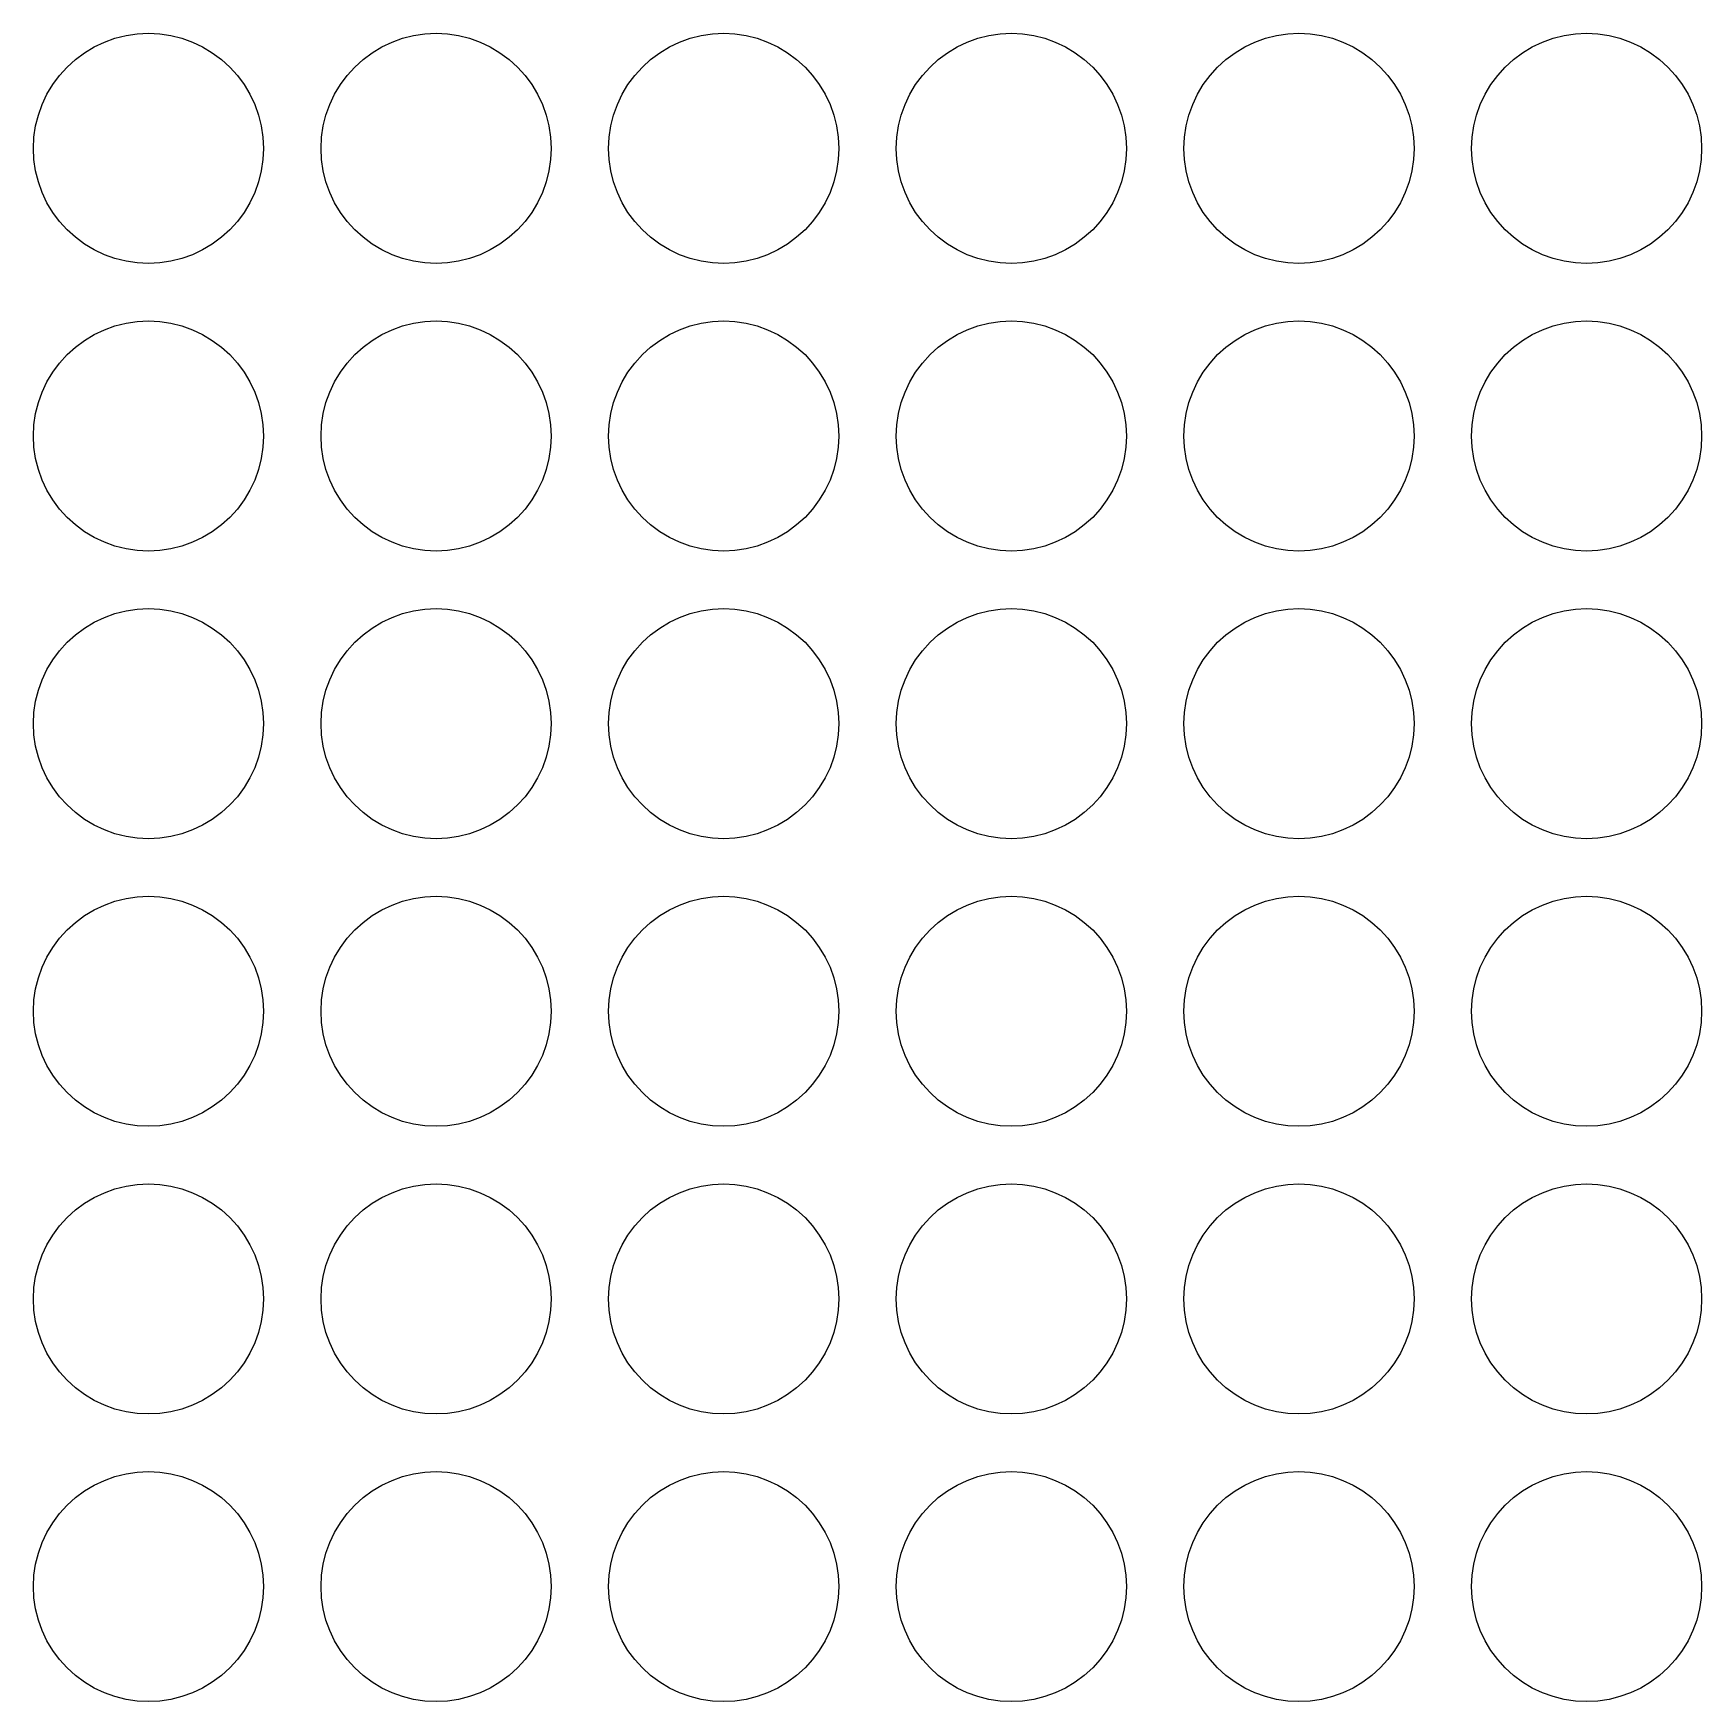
# Model space of a CAD drawing. Header units: millimetres. Extents: x -41 to 93, y -13 to 82.
# Drawn here: x 40.82 to 55.32, y 33.7 to 48.2 of the extents above; entities that cross this region are included whole.
import ezdxf

# ---------------------------------------------------------------- set-up
doc = ezdxf.new("R2010")
doc.units = ezdxf.units.MM
doc.layers.add('background', color=7, linetype='Continuous')

msp = doc.modelspace()

# ---------------------------------------------------------------- linework, layer by layer
at = {"layer": 'background'}
for points in [[(42.819, 47.198), (42.814, 47.1), (42.8, 47.003), (42.776, 46.907), (42.743, 46.815), (42.701, 46.726), (42.65, 46.642), (42.592, 46.563), (42.526, 46.491), (42.453, 46.425), (42.374, 46.366), (42.29, 46.316), (42.201, 46.274), (42.109, 46.241), (42.014, 46.217), (41.917, 46.202), (41.819, 46.198), (41.721, 46.202), (41.624, 46.217), (41.528, 46.241), (41.436, 46.274), (41.347, 46.316), (41.263, 46.366), (41.184, 46.425), (41.112, 46.491), (41.046, 46.563), (40.987, 46.642), (40.937, 46.726), (40.895, 46.815), (40.862, 46.907), (40.838, 47.003), (40.824, 47.1), (40.819, 47.198), (40.824, 47.296), (40.838, 47.393), (40.862, 47.488), (40.895, 47.58), (40.937, 47.669), (40.987, 47.753), (41.046, 47.832), (41.112, 47.905), (41.184, 47.971), (41.263, 48.029), (41.347, 48.08), (41.436, 48.121), (41.528, 48.155), (41.624, 48.178), (41.721, 48.193), (41.819, 48.198), (41.917, 48.193), (42.014, 48.178), (42.109, 48.155), (42.201, 48.121), (42.29, 48.08), (42.374, 48.029), (42.453, 47.971), (42.526, 47.905), (42.592, 47.832), (42.65, 47.753), (42.701, 47.669), (42.743, 47.58), (42.776, 47.488), (42.8, 47.393), (42.814, 47.296)], [(45.319, 47.198), (45.314, 47.1), (45.3, 47.003), (45.276, 46.907), (45.243, 46.815), (45.201, 46.726), (45.15, 46.642), (45.092, 46.563), (45.026, 46.491), (44.953, 46.425), (44.874, 46.366), (44.79, 46.316), (44.701, 46.274), (44.609, 46.241), (44.514, 46.217), (44.417, 46.202), (44.319, 46.198), (44.221, 46.202), (44.124, 46.217), (44.028, 46.241), (43.936, 46.274), (43.847, 46.316), (43.763, 46.366), (43.684, 46.425), (43.612, 46.491), (43.546, 46.563), (43.487, 46.642), (43.437, 46.726), (43.395, 46.815), (43.362, 46.907), (43.338, 47.003), (43.324, 47.1), (43.319, 47.198), (43.324, 47.296), (43.338, 47.393), (43.362, 47.488), (43.395, 47.58), (43.437, 47.669), (43.487, 47.753), (43.546, 47.832), (43.612, 47.905), (43.684, 47.971), (43.763, 48.029), (43.847, 48.08), (43.936, 48.121), (44.028, 48.155), (44.124, 48.178), (44.221, 48.193), (44.319, 48.198), (44.417, 48.193), (44.514, 48.178), (44.609, 48.155), (44.701, 48.121), (44.79, 48.08), (44.874, 48.029), (44.953, 47.971), (45.026, 47.905), (45.092, 47.832), (45.15, 47.753), (45.201, 47.669), (45.243, 47.58), (45.276, 47.488), (45.3, 47.393), (45.314, 47.296)], [(47.819, 47.198), (47.814, 47.1), (47.8, 47.003), (47.776, 46.907), (47.743, 46.815), (47.701, 46.726), (47.65, 46.642), (47.592, 46.563), (47.526, 46.491), (47.453, 46.425), (47.374, 46.366), (47.29, 46.316), (47.201, 46.274), (47.109, 46.241), (47.014, 46.217), (46.917, 46.202), (46.819, 46.198), (46.721, 46.202), (46.624, 46.217), (46.528, 46.241), (46.436, 46.274), (46.347, 46.316), (46.263, 46.366), (46.184, 46.425), (46.112, 46.491), (46.046, 46.563), (45.987, 46.642), (45.937, 46.726), (45.895, 46.815), (45.862, 46.907), (45.838, 47.003), (45.824, 47.1), (45.819, 47.198), (45.824, 47.296), (45.838, 47.393), (45.862, 47.488), (45.895, 47.58), (45.937, 47.669), (45.987, 47.753), (46.046, 47.832), (46.112, 47.905), (46.184, 47.971), (46.263, 48.029), (46.347, 48.08), (46.436, 48.121), (46.528, 48.155), (46.624, 48.178), (46.721, 48.193), (46.819, 48.198), (46.917, 48.193), (47.014, 48.178), (47.109, 48.155), (47.201, 48.121), (47.29, 48.08), (47.374, 48.029), (47.453, 47.971), (47.526, 47.905), (47.592, 47.832), (47.65, 47.753), (47.701, 47.669), (47.743, 47.58), (47.776, 47.488), (47.8, 47.393), (47.814, 47.296)], [(50.319, 47.198), (50.314, 47.1), (50.3, 47.003), (50.276, 46.907), (50.243, 46.815), (50.201, 46.726), (50.15, 46.642), (50.092, 46.563), (50.026, 46.491), (49.953, 46.425), (49.874, 46.366), (49.79, 46.316), (49.701, 46.274), (49.609, 46.241), (49.514, 46.217), (49.417, 46.202), (49.319, 46.198), (49.221, 46.202), (49.124, 46.217), (49.028, 46.241), (48.936, 46.274), (48.847, 46.316), (48.763, 46.366), (48.684, 46.425), (48.612, 46.491), (48.546, 46.563), (48.487, 46.642), (48.437, 46.726), (48.395, 46.815), (48.362, 46.907), (48.338, 47.003), (48.324, 47.1), (48.319, 47.198), (48.324, 47.296), (48.338, 47.393), (48.362, 47.488), (48.395, 47.58), (48.437, 47.669), (48.487, 47.753), (48.546, 47.832), (48.612, 47.905), (48.684, 47.971), (48.763, 48.029), (48.847, 48.08), (48.936, 48.121), (49.028, 48.155), (49.124, 48.178), (49.221, 48.193), (49.319, 48.198), (49.417, 48.193), (49.514, 48.178), (49.609, 48.155), (49.701, 48.121), (49.79, 48.08), (49.874, 48.029), (49.953, 47.971), (50.026, 47.905), (50.092, 47.832), (50.15, 47.753), (50.201, 47.669), (50.243, 47.58), (50.276, 47.488), (50.3, 47.393), (50.314, 47.296)], [(52.819, 47.198), (52.814, 47.1), (52.8, 47.003), (52.776, 46.907), (52.743, 46.815), (52.701, 46.726), (52.65, 46.642), (52.592, 46.563), (52.526, 46.491), (52.453, 46.425), (52.374, 46.366), (52.29, 46.316), (52.201, 46.274), (52.109, 46.241), (52.014, 46.217), (51.917, 46.202), (51.819, 46.198), (51.721, 46.202), (51.624, 46.217), (51.528, 46.241), (51.436, 46.274), (51.347, 46.316), (51.263, 46.366), (51.184, 46.425), (51.112, 46.491), (51.046, 46.563), (50.987, 46.642), (50.937, 46.726), (50.895, 46.815), (50.862, 46.907), (50.838, 47.003), (50.824, 47.1), (50.819, 47.198), (50.824, 47.296), (50.838, 47.393), (50.862, 47.488), (50.895, 47.58), (50.937, 47.669), (50.987, 47.753), (51.046, 47.832), (51.112, 47.905), (51.184, 47.971), (51.263, 48.029), (51.347, 48.08), (51.436, 48.121), (51.528, 48.155), (51.624, 48.178), (51.721, 48.193), (51.819, 48.198), (51.917, 48.193), (52.014, 48.178), (52.109, 48.155), (52.201, 48.121), (52.29, 48.08), (52.374, 48.029), (52.453, 47.971), (52.526, 47.905), (52.592, 47.832), (52.65, 47.753), (52.701, 47.669), (52.743, 47.58), (52.776, 47.488), (52.8, 47.393), (52.814, 47.296)], [(55.319, 47.198), (55.314, 47.1), (55.3, 47.003), (55.276, 46.907), (55.243, 46.815), (55.201, 46.726), (55.15, 46.642), (55.092, 46.563), (55.026, 46.491), (54.953, 46.425), (54.874, 46.366), (54.79, 46.316), (54.701, 46.274), (54.609, 46.241), (54.514, 46.217), (54.417, 46.202), (54.319, 46.198), (54.221, 46.202), (54.124, 46.217), (54.028, 46.241), (53.936, 46.274), (53.847, 46.316), (53.763, 46.366), (53.684, 46.425), (53.612, 46.491), (53.546, 46.563), (53.487, 46.642), (53.437, 46.726), (53.395, 46.815), (53.362, 46.907), (53.338, 47.003), (53.324, 47.1), (53.319, 47.198), (53.324, 47.296), (53.338, 47.393), (53.362, 47.488), (53.395, 47.58), (53.437, 47.669), (53.487, 47.753), (53.546, 47.832), (53.612, 47.905), (53.684, 47.971), (53.763, 48.029), (53.847, 48.08), (53.936, 48.121), (54.028, 48.155), (54.124, 48.178), (54.221, 48.193), (54.319, 48.198), (54.417, 48.193), (54.514, 48.178), (54.609, 48.155), (54.701, 48.121), (54.79, 48.08), (54.874, 48.029), (54.953, 47.971), (55.026, 47.905), (55.092, 47.832), (55.15, 47.753), (55.201, 47.669), (55.243, 47.58), (55.276, 47.488), (55.3, 47.393), (55.314, 47.296)], [(42.819, 44.698), (42.814, 44.6), (42.8, 44.503), (42.776, 44.407), (42.743, 44.315), (42.701, 44.226), (42.65, 44.142), (42.592, 44.063), (42.526, 43.991), (42.453, 43.925), (42.374, 43.866), (42.29, 43.816), (42.201, 43.774), (42.109, 43.741), (42.014, 43.717), (41.917, 43.702), (41.819, 43.698), (41.721, 43.702), (41.624, 43.717), (41.528, 43.741), (41.436, 43.774), (41.347, 43.816), (41.263, 43.866), (41.184, 43.925), (41.112, 43.991), (41.046, 44.063), (40.987, 44.142), (40.937, 44.226), (40.895, 44.315), (40.862, 44.407), (40.838, 44.503), (40.824, 44.6), (40.819, 44.698), (40.824, 44.796), (40.838, 44.893), (40.862, 44.988), (40.895, 45.08), (40.937, 45.169), (40.987, 45.253), (41.046, 45.332), (41.112, 45.405), (41.184, 45.471), (41.263, 45.529), (41.347, 45.58), (41.436, 45.621), (41.528, 45.655), (41.624, 45.678), (41.721, 45.693), (41.819, 45.698), (41.917, 45.693), (42.014, 45.678), (42.109, 45.655), (42.201, 45.621), (42.29, 45.58), (42.374, 45.529), (42.453, 45.471), (42.526, 45.405), (42.592, 45.332), (42.65, 45.253), (42.701, 45.169), (42.743, 45.08), (42.776, 44.988), (42.8, 44.893), (42.814, 44.796)], [(45.319, 44.698), (45.314, 44.6), (45.3, 44.503), (45.276, 44.407), (45.243, 44.315), (45.201, 44.226), (45.15, 44.142), (45.092, 44.063), (45.026, 43.991), (44.953, 43.925), (44.874, 43.866), (44.79, 43.816), (44.701, 43.774), (44.609, 43.741), (44.514, 43.717), (44.417, 43.702), (44.319, 43.698), (44.221, 43.702), (44.124, 43.717), (44.028, 43.741), (43.936, 43.774), (43.847, 43.816), (43.763, 43.866), (43.684, 43.925), (43.612, 43.991), (43.546, 44.063), (43.487, 44.142), (43.437, 44.226), (43.395, 44.315), (43.362, 44.407), (43.338, 44.503), (43.324, 44.6), (43.319, 44.698), (43.324, 44.796), (43.338, 44.893), (43.362, 44.988), (43.395, 45.08), (43.437, 45.169), (43.487, 45.253), (43.546, 45.332), (43.612, 45.405), (43.684, 45.471), (43.763, 45.529), (43.847, 45.58), (43.936, 45.621), (44.028, 45.655), (44.124, 45.678), (44.221, 45.693), (44.319, 45.698), (44.417, 45.693), (44.514, 45.678), (44.609, 45.655), (44.701, 45.621), (44.79, 45.58), (44.874, 45.529), (44.953, 45.471), (45.026, 45.405), (45.092, 45.332), (45.15, 45.253), (45.201, 45.169), (45.243, 45.08), (45.276, 44.988), (45.3, 44.893), (45.314, 44.796)], [(47.819, 44.698), (47.814, 44.6), (47.8, 44.503), (47.776, 44.407), (47.743, 44.315), (47.701, 44.226), (47.65, 44.142), (47.592, 44.063), (47.526, 43.991), (47.453, 43.925), (47.374, 43.866), (47.29, 43.816), (47.201, 43.774), (47.109, 43.741), (47.014, 43.717), (46.917, 43.702), (46.819, 43.698), (46.721, 43.702), (46.624, 43.717), (46.528, 43.741), (46.436, 43.774), (46.347, 43.816), (46.263, 43.866), (46.184, 43.925), (46.112, 43.991), (46.046, 44.063), (45.987, 44.142), (45.937, 44.226), (45.895, 44.315), (45.862, 44.407), (45.838, 44.503), (45.824, 44.6), (45.819, 44.698), (45.824, 44.796), (45.838, 44.893), (45.862, 44.988), (45.895, 45.08), (45.937, 45.169), (45.987, 45.253), (46.046, 45.332), (46.112, 45.405), (46.184, 45.471), (46.263, 45.529), (46.347, 45.58), (46.436, 45.621), (46.528, 45.655), (46.624, 45.678), (46.721, 45.693), (46.819, 45.698), (46.917, 45.693), (47.014, 45.678), (47.109, 45.655), (47.201, 45.621), (47.29, 45.58), (47.374, 45.529), (47.453, 45.471), (47.526, 45.405), (47.592, 45.332), (47.65, 45.253), (47.701, 45.169), (47.743, 45.08), (47.776, 44.988), (47.8, 44.893), (47.814, 44.796)], [(50.319, 44.698), (50.314, 44.6), (50.3, 44.503), (50.276, 44.407), (50.243, 44.315), (50.201, 44.226), (50.15, 44.142), (50.092, 44.063), (50.026, 43.991), (49.953, 43.925), (49.874, 43.866), (49.79, 43.816), (49.701, 43.774), (49.609, 43.741), (49.514, 43.717), (49.417, 43.702), (49.319, 43.698), (49.221, 43.702), (49.124, 43.717), (49.028, 43.741), (48.936, 43.774), (48.847, 43.816), (48.763, 43.866), (48.684, 43.925), (48.612, 43.991), (48.546, 44.063), (48.487, 44.142), (48.437, 44.226), (48.395, 44.315), (48.362, 44.407), (48.338, 44.503), (48.324, 44.6), (48.319, 44.698), (48.324, 44.796), (48.338, 44.893), (48.362, 44.988), (48.395, 45.08), (48.437, 45.169), (48.487, 45.253), (48.546, 45.332), (48.612, 45.405), (48.684, 45.471), (48.763, 45.529), (48.847, 45.58), (48.936, 45.621), (49.028, 45.655), (49.124, 45.678), (49.221, 45.693), (49.319, 45.698), (49.417, 45.693), (49.514, 45.678), (49.609, 45.655), (49.701, 45.621), (49.79, 45.58), (49.874, 45.529), (49.953, 45.471), (50.026, 45.405), (50.092, 45.332), (50.15, 45.253), (50.201, 45.169), (50.243, 45.08), (50.276, 44.988), (50.3, 44.893), (50.314, 44.796)], [(52.819, 44.698), (52.814, 44.6), (52.8, 44.503), (52.776, 44.407), (52.743, 44.315), (52.701, 44.226), (52.65, 44.142), (52.592, 44.063), (52.526, 43.991), (52.453, 43.925), (52.374, 43.866), (52.29, 43.816), (52.201, 43.774), (52.109, 43.741), (52.014, 43.717), (51.917, 43.702), (51.819, 43.698), (51.721, 43.702), (51.624, 43.717), (51.528, 43.741), (51.436, 43.774), (51.347, 43.816), (51.263, 43.866), (51.184, 43.925), (51.112, 43.991), (51.046, 44.063), (50.987, 44.142), (50.937, 44.226), (50.895, 44.315), (50.862, 44.407), (50.838, 44.503), (50.824, 44.6), (50.819, 44.698), (50.824, 44.796), (50.838, 44.893), (50.862, 44.988), (50.895, 45.08), (50.937, 45.169), (50.987, 45.253), (51.046, 45.332), (51.112, 45.405), (51.184, 45.471), (51.263, 45.529), (51.347, 45.58), (51.436, 45.621), (51.528, 45.655), (51.624, 45.678), (51.721, 45.693), (51.819, 45.698), (51.917, 45.693), (52.014, 45.678), (52.109, 45.655), (52.201, 45.621), (52.29, 45.58), (52.374, 45.529), (52.453, 45.471), (52.526, 45.405), (52.592, 45.332), (52.65, 45.253), (52.701, 45.169), (52.743, 45.08), (52.776, 44.988), (52.8, 44.893), (52.814, 44.796)], [(55.319, 44.698), (55.314, 44.6), (55.3, 44.503), (55.276, 44.407), (55.243, 44.315), (55.201, 44.226), (55.15, 44.142), (55.092, 44.063), (55.026, 43.991), (54.953, 43.925), (54.874, 43.866), (54.79, 43.816), (54.701, 43.774), (54.609, 43.741), (54.514, 43.717), (54.417, 43.702), (54.319, 43.698), (54.221, 43.702), (54.124, 43.717), (54.028, 43.741), (53.936, 43.774), (53.847, 43.816), (53.763, 43.866), (53.684, 43.925), (53.612, 43.991), (53.546, 44.063), (53.487, 44.142), (53.437, 44.226), (53.395, 44.315), (53.362, 44.407), (53.338, 44.503), (53.324, 44.6), (53.319, 44.698), (53.324, 44.796), (53.338, 44.893), (53.362, 44.988), (53.395, 45.08), (53.437, 45.169), (53.487, 45.253), (53.546, 45.332), (53.612, 45.405), (53.684, 45.471), (53.763, 45.529), (53.847, 45.58), (53.936, 45.621), (54.028, 45.655), (54.124, 45.678), (54.221, 45.693), (54.319, 45.698), (54.417, 45.693), (54.514, 45.678), (54.609, 45.655), (54.701, 45.621), (54.79, 45.58), (54.874, 45.529), (54.953, 45.471), (55.026, 45.405), (55.092, 45.332), (55.15, 45.253), (55.201, 45.169), (55.243, 45.08), (55.276, 44.988), (55.3, 44.893), (55.314, 44.796)], [(42.819, 42.198), (42.814, 42.1), (42.8, 42.003), (42.776, 41.907), (42.743, 41.815), (42.701, 41.726), (42.65, 41.642), (42.592, 41.563), (42.526, 41.491), (42.453, 41.425), (42.374, 41.366), (42.29, 41.316), (42.201, 41.274), (42.109, 41.241), (42.014, 41.217), (41.917, 41.202), (41.819, 41.198), (41.721, 41.202), (41.624, 41.217), (41.528, 41.241), (41.436, 41.274), (41.347, 41.316), (41.263, 41.366), (41.184, 41.425), (41.112, 41.491), (41.046, 41.563), (40.987, 41.642), (40.937, 41.726), (40.895, 41.815), (40.862, 41.907), (40.838, 42.003), (40.824, 42.1), (40.819, 42.198), (40.824, 42.296), (40.838, 42.393), (40.862, 42.488), (40.895, 42.58), (40.937, 42.669), (40.987, 42.753), (41.046, 42.832), (41.112, 42.905), (41.184, 42.971), (41.263, 43.029), (41.347, 43.08), (41.436, 43.121), (41.528, 43.155), (41.624, 43.178), (41.721, 43.193), (41.819, 43.198), (41.917, 43.193), (42.014, 43.178), (42.109, 43.155), (42.201, 43.121), (42.29, 43.08), (42.374, 43.029), (42.453, 42.971), (42.526, 42.905), (42.592, 42.832), (42.65, 42.753), (42.701, 42.669), (42.743, 42.58), (42.776, 42.488), (42.8, 42.393), (42.814, 42.296)], [(45.319, 42.198), (45.314, 42.1), (45.3, 42.003), (45.276, 41.907), (45.243, 41.815), (45.201, 41.726), (45.15, 41.642), (45.092, 41.563), (45.026, 41.491), (44.953, 41.425), (44.874, 41.366), (44.79, 41.316), (44.701, 41.274), (44.609, 41.241), (44.514, 41.217), (44.417, 41.202), (44.319, 41.198), (44.221, 41.202), (44.124, 41.217), (44.028, 41.241), (43.936, 41.274), (43.847, 41.316), (43.763, 41.366), (43.684, 41.425), (43.612, 41.491), (43.546, 41.563), (43.487, 41.642), (43.437, 41.726), (43.395, 41.815), (43.362, 41.907), (43.338, 42.003), (43.324, 42.1), (43.319, 42.198), (43.324, 42.296), (43.338, 42.393), (43.362, 42.488), (43.395, 42.58), (43.437, 42.669), (43.487, 42.753), (43.546, 42.832), (43.612, 42.905), (43.684, 42.971), (43.763, 43.029), (43.847, 43.08), (43.936, 43.121), (44.028, 43.155), (44.124, 43.178), (44.221, 43.193), (44.319, 43.198), (44.417, 43.193), (44.514, 43.178), (44.609, 43.155), (44.701, 43.121), (44.79, 43.08), (44.874, 43.029), (44.953, 42.971), (45.026, 42.905), (45.092, 42.832), (45.15, 42.753), (45.201, 42.669), (45.243, 42.58), (45.276, 42.488), (45.3, 42.393), (45.314, 42.296)], [(47.819, 42.198), (47.814, 42.1), (47.8, 42.003), (47.776, 41.907), (47.743, 41.815), (47.701, 41.726), (47.65, 41.642), (47.592, 41.563), (47.526, 41.491), (47.453, 41.425), (47.374, 41.366), (47.29, 41.316), (47.201, 41.274), (47.109, 41.241), (47.014, 41.217), (46.917, 41.202), (46.819, 41.198), (46.721, 41.202), (46.624, 41.217), (46.528, 41.241), (46.436, 41.274), (46.347, 41.316), (46.263, 41.366), (46.184, 41.425), (46.112, 41.491), (46.046, 41.563), (45.987, 41.642), (45.937, 41.726), (45.895, 41.815), (45.862, 41.907), (45.838, 42.003), (45.824, 42.1), (45.819, 42.198), (45.824, 42.296), (45.838, 42.393), (45.862, 42.488), (45.895, 42.58), (45.937, 42.669), (45.987, 42.753), (46.046, 42.832), (46.112, 42.905), (46.184, 42.971), (46.263, 43.029), (46.347, 43.08), (46.436, 43.121), (46.528, 43.155), (46.624, 43.178), (46.721, 43.193), (46.819, 43.198), (46.917, 43.193), (47.014, 43.178), (47.109, 43.155), (47.201, 43.121), (47.29, 43.08), (47.374, 43.029), (47.453, 42.971), (47.526, 42.905), (47.592, 42.832), (47.65, 42.753), (47.701, 42.669), (47.743, 42.58), (47.776, 42.488), (47.8, 42.393), (47.814, 42.296)], [(50.319, 42.198), (50.314, 42.1), (50.3, 42.003), (50.276, 41.907), (50.243, 41.815), (50.201, 41.726), (50.15, 41.642), (50.092, 41.563), (50.026, 41.491), (49.953, 41.425), (49.874, 41.366), (49.79, 41.316), (49.701, 41.274), (49.609, 41.241), (49.514, 41.217), (49.417, 41.202), (49.319, 41.198), (49.221, 41.202), (49.124, 41.217), (49.028, 41.241), (48.936, 41.274), (48.847, 41.316), (48.763, 41.366), (48.684, 41.425), (48.612, 41.491), (48.546, 41.563), (48.487, 41.642), (48.437, 41.726), (48.395, 41.815), (48.362, 41.907), (48.338, 42.003), (48.324, 42.1), (48.319, 42.198), (48.324, 42.296), (48.338, 42.393), (48.362, 42.488), (48.395, 42.58), (48.437, 42.669), (48.487, 42.753), (48.546, 42.832), (48.612, 42.905), (48.684, 42.971), (48.763, 43.029), (48.847, 43.08), (48.936, 43.121), (49.028, 43.155), (49.124, 43.178), (49.221, 43.193), (49.319, 43.198), (49.417, 43.193), (49.514, 43.178), (49.609, 43.155), (49.701, 43.121), (49.79, 43.08), (49.874, 43.029), (49.953, 42.971), (50.026, 42.905), (50.092, 42.832), (50.15, 42.753), (50.201, 42.669), (50.243, 42.58), (50.276, 42.488), (50.3, 42.393), (50.314, 42.296)], [(52.819, 42.198), (52.814, 42.1), (52.8, 42.003), (52.776, 41.907), (52.743, 41.815), (52.701, 41.726), (52.65, 41.642), (52.592, 41.563), (52.526, 41.491), (52.453, 41.425), (52.374, 41.366), (52.29, 41.316), (52.201, 41.274), (52.109, 41.241), (52.014, 41.217), (51.917, 41.202), (51.819, 41.198), (51.721, 41.202), (51.624, 41.217), (51.528, 41.241), (51.436, 41.274), (51.347, 41.316), (51.263, 41.366), (51.184, 41.425), (51.112, 41.491), (51.046, 41.563), (50.987, 41.642), (50.937, 41.726), (50.895, 41.815), (50.862, 41.907), (50.838, 42.003), (50.824, 42.1), (50.819, 42.198), (50.824, 42.296), (50.838, 42.393), (50.862, 42.488), (50.895, 42.58), (50.937, 42.669), (50.987, 42.753), (51.046, 42.832), (51.112, 42.905), (51.184, 42.971), (51.263, 43.029), (51.347, 43.08), (51.436, 43.121), (51.528, 43.155), (51.624, 43.178), (51.721, 43.193), (51.819, 43.198), (51.917, 43.193), (52.014, 43.178), (52.109, 43.155), (52.201, 43.121), (52.29, 43.08), (52.374, 43.029), (52.453, 42.971), (52.526, 42.905), (52.592, 42.832), (52.65, 42.753), (52.701, 42.669), (52.743, 42.58), (52.776, 42.488), (52.8, 42.393), (52.814, 42.296)], [(55.319, 42.198), (55.314, 42.1), (55.3, 42.003), (55.276, 41.907), (55.243, 41.815), (55.201, 41.726), (55.15, 41.642), (55.092, 41.563), (55.026, 41.491), (54.953, 41.425), (54.874, 41.366), (54.79, 41.316), (54.701, 41.274), (54.609, 41.241), (54.514, 41.217), (54.417, 41.202), (54.319, 41.198), (54.221, 41.202), (54.124, 41.217), (54.028, 41.241), (53.936, 41.274), (53.847, 41.316), (53.763, 41.366), (53.684, 41.425), (53.612, 41.491), (53.546, 41.563), (53.487, 41.642), (53.437, 41.726), (53.395, 41.815), (53.362, 41.907), (53.338, 42.003), (53.324, 42.1), (53.319, 42.198), (53.324, 42.296), (53.338, 42.393), (53.362, 42.488), (53.395, 42.58), (53.437, 42.669), (53.487, 42.753), (53.546, 42.832), (53.612, 42.905), (53.684, 42.971), (53.763, 43.029), (53.847, 43.08), (53.936, 43.121), (54.028, 43.155), (54.124, 43.178), (54.221, 43.193), (54.319, 43.198), (54.417, 43.193), (54.514, 43.178), (54.609, 43.155), (54.701, 43.121), (54.79, 43.08), (54.874, 43.029), (54.953, 42.971), (55.026, 42.905), (55.092, 42.832), (55.15, 42.753), (55.201, 42.669), (55.243, 42.58), (55.276, 42.488), (55.3, 42.393), (55.314, 42.296)], [(42.819, 39.698), (42.814, 39.6), (42.8, 39.503), (42.776, 39.407), (42.743, 39.315), (42.701, 39.226), (42.65, 39.142), (42.592, 39.063), (42.526, 38.991), (42.453, 38.925), (42.374, 38.866), (42.29, 38.816), (42.201, 38.774), (42.109, 38.741), (42.014, 38.717), (41.917, 38.702), (41.819, 38.698), (41.721, 38.702), (41.624, 38.717), (41.528, 38.741), (41.436, 38.774), (41.347, 38.816), (41.263, 38.866), (41.184, 38.925), (41.112, 38.991), (41.046, 39.063), (40.987, 39.142), (40.937, 39.226), (40.895, 39.315), (40.862, 39.407), (40.838, 39.503), (40.824, 39.6), (40.819, 39.698), (40.824, 39.796), (40.838, 39.893), (40.862, 39.988), (40.895, 40.08), (40.937, 40.169), (40.987, 40.253), (41.046, 40.332), (41.112, 40.405), (41.184, 40.471), (41.263, 40.529), (41.347, 40.58), (41.436, 40.621), (41.528, 40.655), (41.624, 40.678), (41.721, 40.693), (41.819, 40.698), (41.917, 40.693), (42.014, 40.678), (42.109, 40.655), (42.201, 40.621), (42.29, 40.58), (42.374, 40.529), (42.453, 40.471), (42.526, 40.405), (42.592, 40.332), (42.65, 40.253), (42.701, 40.169), (42.743, 40.08), (42.776, 39.988), (42.8, 39.893), (42.814, 39.796)], [(45.319, 39.698), (45.314, 39.6), (45.3, 39.503), (45.276, 39.407), (45.243, 39.315), (45.201, 39.226), (45.15, 39.142), (45.092, 39.063), (45.026, 38.991), (44.953, 38.925), (44.874, 38.866), (44.79, 38.816), (44.701, 38.774), (44.609, 38.741), (44.514, 38.717), (44.417, 38.702), (44.319, 38.698), (44.221, 38.702), (44.124, 38.717), (44.028, 38.741), (43.936, 38.774), (43.847, 38.816), (43.763, 38.866), (43.684, 38.925), (43.612, 38.991), (43.546, 39.063), (43.487, 39.142), (43.437, 39.226), (43.395, 39.315), (43.362, 39.407), (43.338, 39.503), (43.324, 39.6), (43.319, 39.698), (43.324, 39.796), (43.338, 39.893), (43.362, 39.988), (43.395, 40.08), (43.437, 40.169), (43.487, 40.253), (43.546, 40.332), (43.612, 40.405), (43.684, 40.471), (43.763, 40.529), (43.847, 40.58), (43.936, 40.621), (44.028, 40.655), (44.124, 40.678), (44.221, 40.693), (44.319, 40.698), (44.417, 40.693), (44.514, 40.678), (44.609, 40.655), (44.701, 40.621), (44.79, 40.58), (44.874, 40.529), (44.953, 40.471), (45.026, 40.405), (45.092, 40.332), (45.15, 40.253), (45.201, 40.169), (45.243, 40.08), (45.276, 39.988), (45.3, 39.893), (45.314, 39.796)], [(47.819, 39.698), (47.814, 39.6), (47.8, 39.503), (47.776, 39.407), (47.743, 39.315), (47.701, 39.226), (47.65, 39.142), (47.592, 39.063), (47.526, 38.991), (47.453, 38.925), (47.374, 38.866), (47.29, 38.816), (47.201, 38.774), (47.109, 38.741), (47.014, 38.717), (46.917, 38.702), (46.819, 38.698), (46.721, 38.702), (46.624, 38.717), (46.528, 38.741), (46.436, 38.774), (46.347, 38.816), (46.263, 38.866), (46.184, 38.925), (46.112, 38.991), (46.046, 39.063), (45.987, 39.142), (45.937, 39.226), (45.895, 39.315), (45.862, 39.407), (45.838, 39.503), (45.824, 39.6), (45.819, 39.698), (45.824, 39.796), (45.838, 39.893), (45.862, 39.988), (45.895, 40.08), (45.937, 40.169), (45.987, 40.253), (46.046, 40.332), (46.112, 40.405), (46.184, 40.471), (46.263, 40.529), (46.347, 40.58), (46.436, 40.621), (46.528, 40.655), (46.624, 40.678), (46.721, 40.693), (46.819, 40.698), (46.917, 40.693), (47.014, 40.678), (47.109, 40.655), (47.201, 40.621), (47.29, 40.58), (47.374, 40.529), (47.453, 40.471), (47.526, 40.405), (47.592, 40.332), (47.65, 40.253), (47.701, 40.169), (47.743, 40.08), (47.776, 39.988), (47.8, 39.893), (47.814, 39.796)], [(50.319, 39.698), (50.314, 39.6), (50.3, 39.503), (50.276, 39.407), (50.243, 39.315), (50.201, 39.226), (50.15, 39.142), (50.092, 39.063), (50.026, 38.991), (49.953, 38.925), (49.874, 38.866), (49.79, 38.816), (49.701, 38.774), (49.609, 38.741), (49.514, 38.717), (49.417, 38.702), (49.319, 38.698), (49.221, 38.702), (49.124, 38.717), (49.028, 38.741), (48.936, 38.774), (48.847, 38.816), (48.763, 38.866), (48.684, 38.925), (48.612, 38.991), (48.546, 39.063), (48.487, 39.142), (48.437, 39.226), (48.395, 39.315), (48.362, 39.407), (48.338, 39.503), (48.324, 39.6), (48.319, 39.698), (48.324, 39.796), (48.338, 39.893), (48.362, 39.988), (48.395, 40.08), (48.437, 40.169), (48.487, 40.253), (48.546, 40.332), (48.612, 40.405), (48.684, 40.471), (48.763, 40.529), (48.847, 40.58), (48.936, 40.621), (49.028, 40.655), (49.124, 40.678), (49.221, 40.693), (49.319, 40.698), (49.417, 40.693), (49.514, 40.678), (49.609, 40.655), (49.701, 40.621), (49.79, 40.58), (49.874, 40.529), (49.953, 40.471), (50.026, 40.405), (50.092, 40.332), (50.15, 40.253), (50.201, 40.169), (50.243, 40.08), (50.276, 39.988), (50.3, 39.893), (50.314, 39.796)], [(52.819, 39.698), (52.814, 39.6), (52.8, 39.503), (52.776, 39.407), (52.743, 39.315), (52.701, 39.226), (52.65, 39.142), (52.592, 39.063), (52.526, 38.991), (52.453, 38.925), (52.374, 38.866), (52.29, 38.816), (52.201, 38.774), (52.109, 38.741), (52.014, 38.717), (51.917, 38.702), (51.819, 38.698), (51.721, 38.702), (51.624, 38.717), (51.528, 38.741), (51.436, 38.774), (51.347, 38.816), (51.263, 38.866), (51.184, 38.925), (51.112, 38.991), (51.046, 39.063), (50.987, 39.142), (50.937, 39.226), (50.895, 39.315), (50.862, 39.407), (50.838, 39.503), (50.824, 39.6), (50.819, 39.698), (50.824, 39.796), (50.838, 39.893), (50.862, 39.988), (50.895, 40.08), (50.937, 40.169), (50.987, 40.253), (51.046, 40.332), (51.112, 40.405), (51.184, 40.471), (51.263, 40.529), (51.347, 40.58), (51.436, 40.621), (51.528, 40.655), (51.624, 40.678), (51.721, 40.693), (51.819, 40.698), (51.917, 40.693), (52.014, 40.678), (52.109, 40.655), (52.201, 40.621), (52.29, 40.58), (52.374, 40.529), (52.453, 40.471), (52.526, 40.405), (52.592, 40.332), (52.65, 40.253), (52.701, 40.169), (52.743, 40.08), (52.776, 39.988), (52.8, 39.893), (52.814, 39.796)], [(55.319, 39.698), (55.314, 39.6), (55.3, 39.503), (55.276, 39.407), (55.243, 39.315), (55.201, 39.226), (55.15, 39.142), (55.092, 39.063), (55.026, 38.991), (54.953, 38.925), (54.874, 38.866), (54.79, 38.816), (54.701, 38.774), (54.609, 38.741), (54.514, 38.717), (54.417, 38.702), (54.319, 38.698), (54.221, 38.702), (54.124, 38.717), (54.028, 38.741), (53.936, 38.774), (53.847, 38.816), (53.763, 38.866), (53.684, 38.925), (53.612, 38.991), (53.546, 39.063), (53.487, 39.142), (53.437, 39.226), (53.395, 39.315), (53.362, 39.407), (53.338, 39.503), (53.324, 39.6), (53.319, 39.698), (53.324, 39.796), (53.338, 39.893), (53.362, 39.988), (53.395, 40.08), (53.437, 40.169), (53.487, 40.253), (53.546, 40.332), (53.612, 40.405), (53.684, 40.471), (53.763, 40.529), (53.847, 40.58), (53.936, 40.621), (54.028, 40.655), (54.124, 40.678), (54.221, 40.693), (54.319, 40.698), (54.417, 40.693), (54.514, 40.678), (54.609, 40.655), (54.701, 40.621), (54.79, 40.58), (54.874, 40.529), (54.953, 40.471), (55.026, 40.405), (55.092, 40.332), (55.15, 40.253), (55.201, 40.169), (55.243, 40.08), (55.276, 39.988), (55.3, 39.893), (55.314, 39.796)], [(42.819, 37.198), (42.814, 37.1), (42.8, 37.003), (42.776, 36.907), (42.743, 36.815), (42.701, 36.726), (42.65, 36.642), (42.592, 36.563), (42.526, 36.491), (42.453, 36.425), (42.374, 36.366), (42.29, 36.316), (42.201, 36.274), (42.109, 36.241), (42.014, 36.217), (41.917, 36.202), (41.819, 36.198), (41.721, 36.202), (41.624, 36.217), (41.528, 36.241), (41.436, 36.274), (41.347, 36.316), (41.263, 36.366), (41.184, 36.425), (41.112, 36.491), (41.046, 36.563), (40.987, 36.642), (40.937, 36.726), (40.895, 36.815), (40.862, 36.907), (40.838, 37.003), (40.824, 37.1), (40.819, 37.198), (40.824, 37.296), (40.838, 37.393), (40.862, 37.488), (40.895, 37.58), (40.937, 37.669), (40.987, 37.753), (41.046, 37.832), (41.112, 37.905), (41.184, 37.971), (41.263, 38.029), (41.347, 38.08), (41.436, 38.121), (41.528, 38.155), (41.624, 38.178), (41.721, 38.193), (41.819, 38.198), (41.917, 38.193), (42.014, 38.178), (42.109, 38.155), (42.201, 38.121), (42.29, 38.08), (42.374, 38.029), (42.453, 37.971), (42.526, 37.905), (42.592, 37.832), (42.65, 37.753), (42.701, 37.669), (42.743, 37.58), (42.776, 37.488), (42.8, 37.393), (42.814, 37.296)], [(45.319, 37.198), (45.314, 37.1), (45.3, 37.003), (45.276, 36.907), (45.243, 36.815), (45.201, 36.726), (45.15, 36.642), (45.092, 36.563), (45.026, 36.491), (44.953, 36.425), (44.874, 36.366), (44.79, 36.316), (44.701, 36.274), (44.609, 36.241), (44.514, 36.217), (44.417, 36.202), (44.319, 36.198), (44.221, 36.202), (44.124, 36.217), (44.028, 36.241), (43.936, 36.274), (43.847, 36.316), (43.763, 36.366), (43.684, 36.425), (43.612, 36.491), (43.546, 36.563), (43.487, 36.642), (43.437, 36.726), (43.395, 36.815), (43.362, 36.907), (43.338, 37.003), (43.324, 37.1), (43.319, 37.198), (43.324, 37.296), (43.338, 37.393), (43.362, 37.488), (43.395, 37.58), (43.437, 37.669), (43.487, 37.753), (43.546, 37.832), (43.612, 37.905), (43.684, 37.971), (43.763, 38.029), (43.847, 38.08), (43.936, 38.121), (44.028, 38.155), (44.124, 38.178), (44.221, 38.193), (44.319, 38.198), (44.417, 38.193), (44.514, 38.178), (44.609, 38.155), (44.701, 38.121), (44.79, 38.08), (44.874, 38.029), (44.953, 37.971), (45.026, 37.905), (45.092, 37.832), (45.15, 37.753), (45.201, 37.669), (45.243, 37.58), (45.276, 37.488), (45.3, 37.393), (45.314, 37.296)], [(47.819, 37.198), (47.814, 37.1), (47.8, 37.003), (47.776, 36.907), (47.743, 36.815), (47.701, 36.726), (47.65, 36.642), (47.592, 36.563), (47.526, 36.491), (47.453, 36.425), (47.374, 36.366), (47.29, 36.316), (47.201, 36.274), (47.109, 36.241), (47.014, 36.217), (46.917, 36.202), (46.819, 36.198), (46.721, 36.202), (46.624, 36.217), (46.528, 36.241), (46.436, 36.274), (46.347, 36.316), (46.263, 36.366), (46.184, 36.425), (46.112, 36.491), (46.046, 36.563), (45.987, 36.642), (45.937, 36.726), (45.895, 36.815), (45.862, 36.907), (45.838, 37.003), (45.824, 37.1), (45.819, 37.198), (45.824, 37.296), (45.838, 37.393), (45.862, 37.488), (45.895, 37.58), (45.937, 37.669), (45.987, 37.753), (46.046, 37.832), (46.112, 37.905), (46.184, 37.971), (46.263, 38.029), (46.347, 38.08), (46.436, 38.121), (46.528, 38.155), (46.624, 38.178), (46.721, 38.193), (46.819, 38.198), (46.917, 38.193), (47.014, 38.178), (47.109, 38.155), (47.201, 38.121), (47.29, 38.08), (47.374, 38.029), (47.453, 37.971), (47.526, 37.905), (47.592, 37.832), (47.65, 37.753), (47.701, 37.669), (47.743, 37.58), (47.776, 37.488), (47.8, 37.393), (47.814, 37.296)], [(50.319, 37.198), (50.314, 37.1), (50.3, 37.003), (50.276, 36.907), (50.243, 36.815), (50.201, 36.726), (50.15, 36.642), (50.092, 36.563), (50.026, 36.491), (49.953, 36.425), (49.874, 36.366), (49.79, 36.316), (49.701, 36.274), (49.609, 36.241), (49.514, 36.217), (49.417, 36.202), (49.319, 36.198), (49.221, 36.202), (49.124, 36.217), (49.028, 36.241), (48.936, 36.274), (48.847, 36.316), (48.763, 36.366), (48.684, 36.425), (48.612, 36.491), (48.546, 36.563), (48.487, 36.642), (48.437, 36.726), (48.395, 36.815), (48.362, 36.907), (48.338, 37.003), (48.324, 37.1), (48.319, 37.198), (48.324, 37.296), (48.338, 37.393), (48.362, 37.488), (48.395, 37.58), (48.437, 37.669), (48.487, 37.753), (48.546, 37.832), (48.612, 37.905), (48.684, 37.971), (48.763, 38.029), (48.847, 38.08), (48.936, 38.121), (49.028, 38.155), (49.124, 38.178), (49.221, 38.193), (49.319, 38.198), (49.417, 38.193), (49.514, 38.178), (49.609, 38.155), (49.701, 38.121), (49.79, 38.08), (49.874, 38.029), (49.953, 37.971), (50.026, 37.905), (50.092, 37.832), (50.15, 37.753), (50.201, 37.669), (50.243, 37.58), (50.276, 37.488), (50.3, 37.393), (50.314, 37.296)], [(52.819, 37.198), (52.814, 37.1), (52.8, 37.003), (52.776, 36.907), (52.743, 36.815), (52.701, 36.726), (52.65, 36.642), (52.592, 36.563), (52.526, 36.491), (52.453, 36.425), (52.374, 36.366), (52.29, 36.316), (52.201, 36.274), (52.109, 36.241), (52.014, 36.217), (51.917, 36.202), (51.819, 36.198), (51.721, 36.202), (51.624, 36.217), (51.528, 36.241), (51.436, 36.274), (51.347, 36.316), (51.263, 36.366), (51.184, 36.425), (51.112, 36.491), (51.046, 36.563), (50.987, 36.642), (50.937, 36.726), (50.895, 36.815), (50.862, 36.907), (50.838, 37.003), (50.824, 37.1), (50.819, 37.198), (50.824, 37.296), (50.838, 37.393), (50.862, 37.488), (50.895, 37.58), (50.937, 37.669), (50.987, 37.753), (51.046, 37.832), (51.112, 37.905), (51.184, 37.971), (51.263, 38.029), (51.347, 38.08), (51.436, 38.121), (51.528, 38.155), (51.624, 38.178), (51.721, 38.193), (51.819, 38.198), (51.917, 38.193), (52.014, 38.178), (52.109, 38.155), (52.201, 38.121), (52.29, 38.08), (52.374, 38.029), (52.453, 37.971), (52.526, 37.905), (52.592, 37.832), (52.65, 37.753), (52.701, 37.669), (52.743, 37.58), (52.776, 37.488), (52.8, 37.393), (52.814, 37.296)], [(55.319, 37.198), (55.314, 37.1), (55.3, 37.003), (55.276, 36.907), (55.243, 36.815), (55.201, 36.726), (55.15, 36.642), (55.092, 36.563), (55.026, 36.491), (54.953, 36.425), (54.874, 36.366), (54.79, 36.316), (54.701, 36.274), (54.609, 36.241), (54.514, 36.217), (54.417, 36.202), (54.319, 36.198), (54.221, 36.202), (54.124, 36.217), (54.028, 36.241), (53.936, 36.274), (53.847, 36.316), (53.763, 36.366), (53.684, 36.425), (53.612, 36.491), (53.546, 36.563), (53.487, 36.642), (53.437, 36.726), (53.395, 36.815), (53.362, 36.907), (53.338, 37.003), (53.324, 37.1), (53.319, 37.198), (53.324, 37.296), (53.338, 37.393), (53.362, 37.488), (53.395, 37.58), (53.437, 37.669), (53.487, 37.753), (53.546, 37.832), (53.612, 37.905), (53.684, 37.971), (53.763, 38.029), (53.847, 38.08), (53.936, 38.121), (54.028, 38.155), (54.124, 38.178), (54.221, 38.193), (54.319, 38.198), (54.417, 38.193), (54.514, 38.178), (54.609, 38.155), (54.701, 38.121), (54.79, 38.08), (54.874, 38.029), (54.953, 37.971), (55.026, 37.905), (55.092, 37.832), (55.15, 37.753), (55.201, 37.669), (55.243, 37.58), (55.276, 37.488), (55.3, 37.393), (55.314, 37.296)], [(42.819, 34.698), (42.814, 34.6), (42.8, 34.503), (42.776, 34.407), (42.743, 34.315), (42.701, 34.226), (42.65, 34.142), (42.592, 34.063), (42.526, 33.991), (42.453, 33.925), (42.374, 33.866), (42.29, 33.816), (42.201, 33.774), (42.109, 33.741), (42.014, 33.717), (41.917, 33.702), (41.819, 33.698), (41.721, 33.702), (41.624, 33.717), (41.528, 33.741), (41.436, 33.774), (41.347, 33.816), (41.263, 33.866), (41.184, 33.925), (41.112, 33.991), (41.046, 34.063), (40.987, 34.142), (40.937, 34.226), (40.895, 34.315), (40.862, 34.407), (40.838, 34.503), (40.824, 34.6), (40.819, 34.698), (40.824, 34.796), (40.838, 34.893), (40.862, 34.988), (40.895, 35.08), (40.937, 35.169), (40.987, 35.253), (41.046, 35.332), (41.112, 35.405), (41.184, 35.471), (41.263, 35.529), (41.347, 35.58), (41.436, 35.621), (41.528, 35.655), (41.624, 35.678), (41.721, 35.693), (41.819, 35.698), (41.917, 35.693), (42.014, 35.678), (42.109, 35.655), (42.201, 35.621), (42.29, 35.58), (42.374, 35.529), (42.453, 35.471), (42.526, 35.405), (42.592, 35.332), (42.65, 35.253), (42.701, 35.169), (42.743, 35.08), (42.776, 34.988), (42.8, 34.893), (42.814, 34.796)], [(45.319, 34.698), (45.314, 34.6), (45.3, 34.503), (45.276, 34.407), (45.243, 34.315), (45.201, 34.226), (45.15, 34.142), (45.092, 34.063), (45.026, 33.991), (44.953, 33.925), (44.874, 33.866), (44.79, 33.816), (44.701, 33.774), (44.609, 33.741), (44.514, 33.717), (44.417, 33.702), (44.319, 33.698), (44.221, 33.702), (44.124, 33.717), (44.028, 33.741), (43.936, 33.774), (43.847, 33.816), (43.763, 33.866), (43.684, 33.925), (43.612, 33.991), (43.546, 34.063), (43.487, 34.142), (43.437, 34.226), (43.395, 34.315), (43.362, 34.407), (43.338, 34.503), (43.324, 34.6), (43.319, 34.698), (43.324, 34.796), (43.338, 34.893), (43.362, 34.988), (43.395, 35.08), (43.437, 35.169), (43.487, 35.253), (43.546, 35.332), (43.612, 35.405), (43.684, 35.471), (43.763, 35.529), (43.847, 35.58), (43.936, 35.621), (44.028, 35.655), (44.124, 35.678), (44.221, 35.693), (44.319, 35.698), (44.417, 35.693), (44.514, 35.678), (44.609, 35.655), (44.701, 35.621), (44.79, 35.58), (44.874, 35.529), (44.953, 35.471), (45.026, 35.405), (45.092, 35.332), (45.15, 35.253), (45.201, 35.169), (45.243, 35.08), (45.276, 34.988), (45.3, 34.893), (45.314, 34.796)], [(47.819, 34.698), (47.814, 34.6), (47.8, 34.503), (47.776, 34.407), (47.743, 34.315), (47.701, 34.226), (47.65, 34.142), (47.592, 34.063), (47.526, 33.991), (47.453, 33.925), (47.374, 33.866), (47.29, 33.816), (47.201, 33.774), (47.109, 33.741), (47.014, 33.717), (46.917, 33.702), (46.819, 33.698), (46.721, 33.702), (46.624, 33.717), (46.528, 33.741), (46.436, 33.774), (46.347, 33.816), (46.263, 33.866), (46.184, 33.925), (46.112, 33.991), (46.046, 34.063), (45.987, 34.142), (45.937, 34.226), (45.895, 34.315), (45.862, 34.407), (45.838, 34.503), (45.824, 34.6), (45.819, 34.698), (45.824, 34.796), (45.838, 34.893), (45.862, 34.988), (45.895, 35.08), (45.937, 35.169), (45.987, 35.253), (46.046, 35.332), (46.112, 35.405), (46.184, 35.471), (46.263, 35.529), (46.347, 35.58), (46.436, 35.621), (46.528, 35.655), (46.624, 35.678), (46.721, 35.693), (46.819, 35.698), (46.917, 35.693), (47.014, 35.678), (47.109, 35.655), (47.201, 35.621), (47.29, 35.58), (47.374, 35.529), (47.453, 35.471), (47.526, 35.405), (47.592, 35.332), (47.65, 35.253), (47.701, 35.169), (47.743, 35.08), (47.776, 34.988), (47.8, 34.893), (47.814, 34.796)], [(50.319, 34.698), (50.314, 34.6), (50.3, 34.503), (50.276, 34.407), (50.243, 34.315), (50.201, 34.226), (50.15, 34.142), (50.092, 34.063), (50.026, 33.991), (49.953, 33.925), (49.874, 33.866), (49.79, 33.816), (49.701, 33.774), (49.609, 33.741), (49.514, 33.717), (49.417, 33.702), (49.319, 33.698), (49.221, 33.702), (49.124, 33.717), (49.028, 33.741), (48.936, 33.774), (48.847, 33.816), (48.763, 33.866), (48.684, 33.925), (48.612, 33.991), (48.546, 34.063), (48.487, 34.142), (48.437, 34.226), (48.395, 34.315), (48.362, 34.407), (48.338, 34.503), (48.324, 34.6), (48.319, 34.698), (48.324, 34.796), (48.338, 34.893), (48.362, 34.988), (48.395, 35.08), (48.437, 35.169), (48.487, 35.253), (48.546, 35.332), (48.612, 35.405), (48.684, 35.471), (48.763, 35.529), (48.847, 35.58), (48.936, 35.621), (49.028, 35.655), (49.124, 35.678), (49.221, 35.693), (49.319, 35.698), (49.417, 35.693), (49.514, 35.678), (49.609, 35.655), (49.701, 35.621), (49.79, 35.58), (49.874, 35.529), (49.953, 35.471), (50.026, 35.405), (50.092, 35.332), (50.15, 35.253), (50.201, 35.169), (50.243, 35.08), (50.276, 34.988), (50.3, 34.893), (50.314, 34.796)], [(52.819, 34.698), (52.814, 34.6), (52.8, 34.503), (52.776, 34.407), (52.743, 34.315), (52.701, 34.226), (52.65, 34.142), (52.592, 34.063), (52.526, 33.991), (52.453, 33.925), (52.374, 33.866), (52.29, 33.816), (52.201, 33.774), (52.109, 33.741), (52.014, 33.717), (51.917, 33.702), (51.819, 33.698), (51.721, 33.702), (51.624, 33.717), (51.528, 33.741), (51.436, 33.774), (51.347, 33.816), (51.263, 33.866), (51.184, 33.925), (51.112, 33.991), (51.046, 34.063), (50.987, 34.142), (50.937, 34.226), (50.895, 34.315), (50.862, 34.407), (50.838, 34.503), (50.824, 34.6), (50.819, 34.698), (50.824, 34.796), (50.838, 34.893), (50.862, 34.988), (50.895, 35.08), (50.937, 35.169), (50.987, 35.253), (51.046, 35.332), (51.112, 35.405), (51.184, 35.471), (51.263, 35.529), (51.347, 35.58), (51.436, 35.621), (51.528, 35.655), (51.624, 35.678), (51.721, 35.693), (51.819, 35.698), (51.917, 35.693), (52.014, 35.678), (52.109, 35.655), (52.201, 35.621), (52.29, 35.58), (52.374, 35.529), (52.453, 35.471), (52.526, 35.405), (52.592, 35.332), (52.65, 35.253), (52.701, 35.169), (52.743, 35.08), (52.776, 34.988), (52.8, 34.893), (52.814, 34.796)], [(55.319, 34.698), (55.314, 34.6), (55.3, 34.503), (55.276, 34.407), (55.243, 34.315), (55.201, 34.226), (55.15, 34.142), (55.092, 34.063), (55.026, 33.991), (54.953, 33.925), (54.874, 33.866), (54.79, 33.816), (54.701, 33.774), (54.609, 33.741), (54.514, 33.717), (54.417, 33.702), (54.319, 33.698), (54.221, 33.702), (54.124, 33.717), (54.028, 33.741), (53.936, 33.774), (53.847, 33.816), (53.763, 33.866), (53.684, 33.925), (53.612, 33.991), (53.546, 34.063), (53.487, 34.142), (53.437, 34.226), (53.395, 34.315), (53.362, 34.407), (53.338, 34.503), (53.324, 34.6), (53.319, 34.698), (53.324, 34.796), (53.338, 34.893), (53.362, 34.988), (53.395, 35.08), (53.437, 35.169), (53.487, 35.253), (53.546, 35.332), (53.612, 35.405), (53.684, 35.471), (53.763, 35.529), (53.847, 35.58), (53.936, 35.621), (54.028, 35.655), (54.124, 35.678), (54.221, 35.693), (54.319, 35.698), (54.417, 35.693), (54.514, 35.678), (54.609, 35.655), (54.701, 35.621), (54.79, 35.58), (54.874, 35.529), (54.953, 35.471), (55.026, 35.405), (55.092, 35.332), (55.15, 35.253), (55.201, 35.169), (55.243, 35.08), (55.276, 34.988), (55.3, 34.893), (55.314, 34.796)]]:
    msp.add_lwpolyline(points, close=True, dxfattribs=at)

doc.saveas('drawing.dxf')
